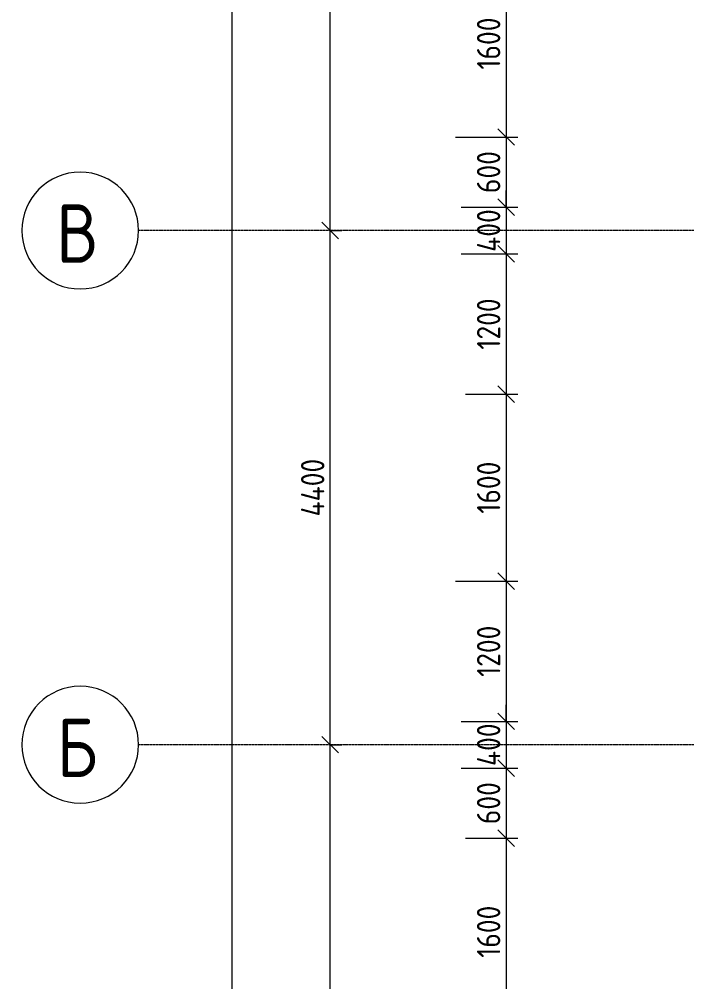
# Model space of a CAD drawing. Header units: millimetres. Extents: x -56773 to 323062, y -262288 to 76460.
# Drawn here: x -24978 to -19262, y -51888 to -43652 of the extents above; entities that cross this region are included whole.
import ezdxf

# ---------------------------------------------------------------- set-up
doc = ezdxf.new("R2010")
doc.units = ezdxf.units.MM
doc.linetypes.add('ADSK_Линия сетки', pattern=[25, 20, -2.5, 0, -2.5])
doc.layers.add('Оси', color=7, linetype='Continuous', lineweight=9)
doc.layers.add('Размеры', color=7, linetype='Continuous', lineweight=9)
doc.styles.add('GOST Common', font='', dxfattribs={"width": 0.9, "height": 500})
doc.styles.add('GOST Common_3', font='', dxfattribs={"width": 0.9, "height": 200})
doc.styles.get('GOST Common').set_extended_font_data('GOST Common')
doc.styles.get('GOST Common_3').set_extended_font_data('GOST Common')
doc.dimstyles.new('ADSK_Основной_2_0', dxfattribs={"dimscale": 304.8, "dimtxt": 201.142999, "dimasz": 0.463911, "dimexe": 0.328084, "dimexo": 0.328084, "dimgap": 0.164042, "dimtad": 1, "dimdec": 3, "dimrnd": 0.001, "dimdsep": 46, "dimtxsty": 'GOST Common_3', "dimblk1": 'OBLIQUE', "dimblk2": 'OBLIQUE', "dimsah": 1, "dimcen": 0.09, "dimdle": 0.328084, "dimazin": 2, "dimtfac": 1, "dimtdec": 4, "dimtix": 1, "dimtmove": 0, "dimatfit": 3, "dimfxl": 1, "dimtvp": 1, "dimtolj": 1, "dimtzin": 0, "dimlwd": 20, "dimlwe": 20, "dimarcsym": 2})

# ---------------------------------------------------------------- blocks, each defined once
blk = doc.blocks.new('Ось сетки - Круг_Ø10 мм-8259-Кладочный план 1-го этажа')
at = {"layer": 'Оси', "lineweight": 20}
for start, end in [(360, 180), (180, 360)]:
    blk.add_arc((0, 0), 5, start, end, dxfattribs=at)
blk = doc.blocks.new('_Oblique')
at = {"color": 0, "linetype": 'ByBlock', "lineweight": -2}
blk.add_line((-0.5, -0.5), (0.5, 0.5), dxfattribs=at)
blk = doc.blocks.new('*D4368')
at = {"layer": 'Defpoints', "color": 0, "transparency": 16777216}
for p in [(-22415.4, -49859.7), (-22315.4, -49859.7), (-22415.4, -55859.7)]:
    blk.add_point(p, dxfattribs=at)
at = {"layer": 'Размеры', "color": 0, "lineweight": 20, "transparency": 16777216}
for p, q in [((-22315.4, -55959.7), (-22315.4, -49759.7)), ((-22315.4, -49859.7), (-22215.4, -49859.7)), ((-22315.4, -55859.7), (-22215.4, -55859.7))]:
    blk.add_line(p, q, dxfattribs=at)
at = {"layer": 'Размеры', "color": 0, "lineweight": 20, "transparency": 16777216, "xscale": 141.4, "yscale": 141.4, "zscale": 141.4}
for p, rotation in [((-22315.4, -49859.7), 90), ((-22315.4, -55859.7), 270)]:
    blk.add_blockref('_Oblique', p, dxfattribs=dict(at, rotation=rotation))
at = {"layer": 'Размеры', "color": 0, "lineweight": 9, "transparency": 16777216, "insert": (-22465.4, -52859.7), "char_height": 200, "width": 605.475, "attachment_point": 5, "rotation": 90, "style": 'GOST Common_3'}
blk.add_mtext('\\A1;6000', dxfattribs=at)
blk = doc.blocks.new('*D4369')
at = {"layer": 'Defpoints', "color": 0, "transparency": 16777216}
for p in [(-22415.4, -45459.7), (-22315.4, -45459.7), (-22415.4, -49859.7)]:
    blk.add_point(p, dxfattribs=at)
at = {"layer": 'Размеры', "color": 0, "lineweight": 20, "transparency": 16777216}
for p, q in [((-22315.4, -49959.7), (-22315.4, -45359.7)), ((-22315.4, -45459.7), (-22215.4, -45459.7)), ((-22315.4, -49859.7), (-22215.4, -49859.7))]:
    blk.add_line(p, q, dxfattribs=at)
at = {"layer": 'Размеры', "color": 0, "lineweight": 20, "transparency": 16777216, "xscale": 141.4, "yscale": 141.4, "zscale": 141.4}
for p, rotation in [((-22315.4, -45459.7), 90), ((-22315.4, -49859.7), 270)]:
    blk.add_blockref('_Oblique', p, dxfattribs=dict(at, rotation=rotation))
at = {"layer": 'Размеры', "color": 0, "lineweight": 9, "transparency": 16777216, "insert": (-22465.4, -47659.7), "char_height": 200, "width": 646.385, "attachment_point": 5, "rotation": 90, "style": 'GOST Common_3'}
blk.add_mtext('\\A1;4400', dxfattribs=at)
blk = doc.blocks.new('*D4370')
at = {"layer": 'Defpoints', "color": 0, "transparency": 16777216}
for p in [(-22415.4, -39459.7), (-22315.4, -39459.7), (-22415.4, -45459.7)]:
    blk.add_point(p, dxfattribs=at)
at = {"layer": 'Размеры', "color": 0, "lineweight": 20, "transparency": 16777216}
for p, q in [((-22315.4, -45559.7), (-22315.4, -39359.7)), ((-22315.4, -39459.7), (-22215.4, -39459.7)), ((-22315.4, -45459.7), (-22215.4, -45459.7))]:
    blk.add_line(p, q, dxfattribs=at)
at = {"layer": 'Размеры', "color": 0, "lineweight": 20, "transparency": 16777216, "xscale": 141.4, "yscale": 141.4, "zscale": 141.4}
for p, rotation in [((-22315.4, -39459.7), 90), ((-22315.4, -45459.7), 270)]:
    blk.add_blockref('_Oblique', p, dxfattribs=dict(at, rotation=rotation))
at = {"layer": 'Размеры', "color": 0, "lineweight": 9, "transparency": 16777216, "insert": (-22465.4, -42459.7), "char_height": 200, "width": 605.475, "attachment_point": 5, "rotation": 90, "style": 'GOST Common_3'}
blk.add_mtext('\\A1;6000', dxfattribs=at)
blk = doc.blocks.new('*D4374')
at = {"layer": 'Defpoints', "color": 0, "transparency": 16777216}
for p in [(-23255.4, -25059.7), (-23155.4, -25059.7), (-23255.4, -55859.7)]:
    blk.add_point(p, dxfattribs=at)
at = {"layer": 'Размеры', "color": 0, "lineweight": 20, "transparency": 16777216}
for p, q in [((-23155.4, -55959.7), (-23155.4, -24959.7)), ((-23155.4, -25059.7), (-23055.4, -25059.7)), ((-23155.4, -55859.7), (-23055.4, -55859.7))]:
    blk.add_line(p, q, dxfattribs=at)
at = {"layer": 'Размеры', "color": 0, "lineweight": 20, "transparency": 16777216, "xscale": 141.4, "yscale": 141.4, "zscale": 141.4}
for p, rotation in [((-23155.4, -25059.7), 90), ((-23155.4, -55859.7), 270)]:
    blk.add_blockref('_Oblique', p, dxfattribs=dict(at, rotation=rotation))
at = {"layer": 'Размеры', "color": 0, "lineweight": 9, "transparency": 16777216, "insert": (-23305.4, -40459.7), "char_height": 200, "width": 756.843, "attachment_point": 5, "rotation": 90, "style": 'GOST Common_3'}
blk.add_mtext('\\A1;30800', dxfattribs=at)
blk = doc.blocks.new('*D4283')
at = {"layer": 'Defpoints', "color": 0, "transparency": 16777216}
for p in [(-21341.7, -43059.7), (-21341.7, -44659.7), (-20808.8, -44659.7)]:
    blk.add_point(p, dxfattribs=at)
at = {"layer": 'Размеры', "color": 0, "lineweight": 20, "transparency": 16777216}
for p, q in [((-20808.8, -42959.7), (-20808.8, -44759.7)), ((-21241.7, -43059.7), (-20708.8, -43059.7)), ((-21241.7, -44659.7), (-20708.8, -44659.7))]:
    blk.add_line(p, q, dxfattribs=at)
at = {"layer": 'Размеры', "color": 0, "lineweight": 20, "transparency": 16777216, "xscale": 141.4, "yscale": 141.4, "zscale": 141.4}
for p, rotation in [((-20808.8, -43059.7), 90), ((-20808.8, -44659.7), 270)]:
    blk.add_blockref('_Oblique', p, dxfattribs=dict(at, rotation=rotation))
at = {"layer": 'Размеры', "color": 0, "lineweight": 9, "transparency": 16777216, "insert": (-20958.8, -43859.7), "char_height": 200, "width": 560.473, "attachment_point": 5, "rotation": 90, "style": 'GOST Common_3'}
blk.add_mtext('\\A1;1600', dxfattribs=at)
blk = doc.blocks.new('*D4284')
at = {"layer": 'Defpoints', "color": 0, "transparency": 16777216}
for p in [(-21341.7, -44659.7), (-21292.7, -45259.7), (-20808.8, -45259.7)]:
    blk.add_point(p, dxfattribs=at)
at = {"layer": 'Размеры', "color": 0, "lineweight": 20, "transparency": 16777216}
for p, q in [((-20808.8, -44559.7), (-20808.8, -45359.7)), ((-21241.7, -44659.7), (-20708.8, -44659.7)), ((-21192.7, -45259.7), (-20708.8, -45259.7))]:
    blk.add_line(p, q, dxfattribs=at)
at = {"layer": 'Размеры', "color": 0, "lineweight": 20, "transparency": 16777216, "xscale": 141.4, "yscale": 141.4, "zscale": 141.4}
for p, rotation in [((-20808.8, -44659.7), 90), ((-20808.8, -45259.7), 270)]:
    blk.add_blockref('_Oblique', p, dxfattribs=dict(at, rotation=rotation))
at = {"layer": 'Размеры', "color": 0, "lineweight": 9, "transparency": 16777216, "insert": (-20958.8, -44959.7), "char_height": 200, "width": 454.106, "attachment_point": 5, "rotation": 90, "style": 'GOST Common_3'}
blk.add_mtext('\\A1;600', dxfattribs=at)
blk = doc.blocks.new('*D4285')
at = {"layer": 'Defpoints', "color": 0, "transparency": 16777216}
for p in [(-21292.7, -45259.7), (-21292.7, -45659.7), (-20808.8, -45659.7)]:
    blk.add_point(p, dxfattribs=at)
at = {"layer": 'Размеры', "color": 0, "lineweight": 20, "transparency": 16777216}
for p, q in [((-20808.8, -45259.7), (-20808.8, -45118.3)), ((-21192.7, -45259.7), (-20708.8, -45259.7)), ((-20808.8, -45259.7), (-20808.8, -45659.7)), ((-21192.7, -45659.7), (-20708.8, -45659.7)), ((-20808.8, -45659.7), (-20808.8, -45801.1))]:
    blk.add_line(p, q, dxfattribs=at)
at = {"layer": 'Размеры', "color": 0, "lineweight": 20, "transparency": 16777216, "xscale": 141.4, "yscale": 141.4, "zscale": 141.4}
for p, rotation in [((-20808.8, -45259.7), 270), ((-20808.8, -45659.7), 90)]:
    blk.add_blockref('_Oblique', p, dxfattribs=dict(at, rotation=rotation))
at = {"layer": 'Размеры', "color": 0, "lineweight": 9, "transparency": 16777216, "insert": (-20958.8, -45459.7), "char_height": 200, "width": 474.561, "attachment_point": 5, "rotation": 90, "style": 'GOST Common_3'}
blk.add_mtext('\\A1;400', dxfattribs=at)
blk = doc.blocks.new('*D4286')
at = {"layer": 'Defpoints', "color": 0, "transparency": 16777216}
for p in [(-21292.7, -45659.7), (-21257.9, -46859.7), (-20808.8, -46859.7)]:
    blk.add_point(p, dxfattribs=at)
at = {"layer": 'Размеры', "color": 0, "lineweight": 20, "transparency": 16777216}
for p, q in [((-20808.8, -45559.7), (-20808.8, -46959.7)), ((-21192.7, -45659.7), (-20708.8, -45659.7)), ((-21157.9, -46859.7), (-20708.8, -46859.7))]:
    blk.add_line(p, q, dxfattribs=at)
at = {"layer": 'Размеры', "color": 0, "lineweight": 20, "transparency": 16777216, "xscale": 141.4, "yscale": 141.4, "zscale": 141.4}
for p, rotation in [((-20808.8, -45659.7), 90), ((-20808.8, -46859.7), 270)]:
    blk.add_blockref('_Oblique', p, dxfattribs=dict(at, rotation=rotation))
at = {"layer": 'Размеры', "color": 0, "lineweight": 9, "transparency": 16777216, "insert": (-20958.8, -46259.7), "char_height": 200, "width": 560.473, "attachment_point": 5, "rotation": 90, "style": 'GOST Common_3'}
blk.add_mtext('\\A1;1200', dxfattribs=at)
blk = doc.blocks.new('*D4287')
at = {"layer": 'Defpoints', "color": 0, "transparency": 16777216}
for p in [(-21257.9, -46859.7), (-21341.7, -48459.7), (-20808.8, -48459.7)]:
    blk.add_point(p, dxfattribs=at)
at = {"layer": 'Размеры', "color": 0, "lineweight": 20, "transparency": 16777216}
for p, q in [((-20808.8, -46759.7), (-20808.8, -48559.7)), ((-21157.9, -46859.7), (-20708.8, -46859.7)), ((-21241.7, -48459.7), (-20708.8, -48459.7))]:
    blk.add_line(p, q, dxfattribs=at)
at = {"layer": 'Размеры', "color": 0, "lineweight": 20, "transparency": 16777216, "xscale": 141.4, "yscale": 141.4, "zscale": 141.4}
for p, rotation in [((-20808.8, -46859.7), 90), ((-20808.8, -48459.7), 270)]:
    blk.add_blockref('_Oblique', p, dxfattribs=dict(at, rotation=rotation))
at = {"layer": 'Размеры', "color": 0, "lineweight": 9, "transparency": 16777216, "insert": (-20958.8, -47659.7), "char_height": 200, "width": 560.473, "attachment_point": 5, "rotation": 90, "style": 'GOST Common_3'}
blk.add_mtext('\\A1;1600', dxfattribs=at)
blk = doc.blocks.new('*D4288')
at = {"layer": 'Defpoints', "color": 0, "transparency": 16777216}
for p in [(-21341.7, -48459.7), (-21292.7, -49659.7), (-20808.8, -49659.7)]:
    blk.add_point(p, dxfattribs=at)
at = {"layer": 'Размеры', "color": 0, "lineweight": 20, "transparency": 16777216}
for p, q in [((-20808.8, -48359.7), (-20808.8, -49759.7)), ((-21241.7, -48459.7), (-20708.8, -48459.7)), ((-21192.7, -49659.7), (-20708.8, -49659.7))]:
    blk.add_line(p, q, dxfattribs=at)
at = {"layer": 'Размеры', "color": 0, "lineweight": 20, "transparency": 16777216, "xscale": 141.4, "yscale": 141.4, "zscale": 141.4}
for p, rotation in [((-20808.8, -48459.7), 90), ((-20808.8, -49659.7), 270)]:
    blk.add_blockref('_Oblique', p, dxfattribs=dict(at, rotation=rotation))
at = {"layer": 'Размеры', "color": 0, "lineweight": 9, "transparency": 16777216, "insert": (-20958.8, -49059.7), "char_height": 200, "width": 560.473, "attachment_point": 5, "rotation": 90, "style": 'GOST Common_3'}
blk.add_mtext('\\A1;1200', dxfattribs=at)
blk = doc.blocks.new('*D4289')
at = {"layer": 'Defpoints', "color": 0, "transparency": 16777216}
for p in [(-21292.7, -49659.7), (-21292.7, -50059.7), (-20808.8, -50059.7)]:
    blk.add_point(p, dxfattribs=at)
at = {"layer": 'Размеры', "color": 0, "lineweight": 20, "transparency": 16777216}
for p, q in [((-20808.8, -49659.7), (-20808.8, -49518.3)), ((-21192.7, -49659.7), (-20708.8, -49659.7)), ((-20808.8, -49659.7), (-20808.8, -50059.7)), ((-21192.7, -50059.7), (-20708.8, -50059.7)), ((-20808.8, -50059.7), (-20808.8, -50201.1))]:
    blk.add_line(p, q, dxfattribs=at)
at = {"layer": 'Размеры', "color": 0, "lineweight": 20, "transparency": 16777216, "xscale": 141.4, "yscale": 141.4, "zscale": 141.4}
for p, rotation in [((-20808.8, -49659.7), 270), ((-20808.8, -50059.7), 90)]:
    blk.add_blockref('_Oblique', p, dxfattribs=dict(at, rotation=rotation))
at = {"layer": 'Размеры', "color": 0, "lineweight": 9, "transparency": 16777216, "insert": (-20958.8, -49859.7), "char_height": 200, "width": 474.561, "attachment_point": 5, "rotation": 90, "style": 'GOST Common_3'}
blk.add_mtext('\\A1;400', dxfattribs=at)
blk = doc.blocks.new('*D4290')
at = {"layer": 'Defpoints', "color": 0, "transparency": 16777216}
for p in [(-21292.7, -50059.7), (-21257.9, -50659.7), (-20808.8, -50659.7)]:
    blk.add_point(p, dxfattribs=at)
at = {"layer": 'Размеры', "color": 0, "lineweight": 20, "transparency": 16777216}
for p, q in [((-20808.8, -49959.7), (-20808.8, -50759.7)), ((-21192.7, -50059.7), (-20708.8, -50059.7)), ((-21157.9, -50659.7), (-20708.8, -50659.7))]:
    blk.add_line(p, q, dxfattribs=at)
at = {"layer": 'Размеры', "color": 0, "lineweight": 20, "transparency": 16777216, "xscale": 141.4, "yscale": 141.4, "zscale": 141.4}
for p, rotation in [((-20808.8, -50059.7), 90), ((-20808.8, -50659.7), 270)]:
    blk.add_blockref('_Oblique', p, dxfattribs=dict(at, rotation=rotation))
at = {"layer": 'Размеры', "color": 0, "lineweight": 9, "transparency": 16777216, "insert": (-20958.8, -50359.7), "char_height": 200, "width": 454.106, "attachment_point": 5, "rotation": 90, "style": 'GOST Common_3'}
blk.add_mtext('\\A1;600', dxfattribs=at)
blk = doc.blocks.new('*D4291')
at = {"layer": 'Defpoints', "color": 0, "transparency": 16777216}
for p in [(-21257.9, -50659.7), (-21257.9, -52259.7), (-20808.8, -52259.7)]:
    blk.add_point(p, dxfattribs=at)
at = {"layer": 'Размеры', "color": 0, "lineweight": 20, "transparency": 16777216}
for p, q in [((-20808.8, -50559.7), (-20808.8, -52359.7)), ((-21157.9, -50659.7), (-20708.8, -50659.7)), ((-21157.9, -52259.7), (-20708.8, -52259.7))]:
    blk.add_line(p, q, dxfattribs=at)
at = {"layer": 'Размеры', "color": 0, "lineweight": 20, "transparency": 16777216, "xscale": 141.4, "yscale": 141.4, "zscale": 141.4}
for p, rotation in [((-20808.8, -50659.7), 90), ((-20808.8, -52259.7), 270)]:
    blk.add_blockref('_Oblique', p, dxfattribs=dict(at, rotation=rotation))
at = {"layer": 'Размеры', "color": 0, "lineweight": 9, "transparency": 16777216, "insert": (-20958.8, -51459.7), "char_height": 200, "width": 560.473, "attachment_point": 5, "rotation": 90, "style": 'GOST Common_3'}
blk.add_mtext('\\A1;1600', dxfattribs=at)

msp = doc.modelspace()

# ---------------------------------------------------------------- linework, layer by layer
at = {"layer": 'Оси', "linetype": 'ADSK_Линия сетки', "lineweight": 5}
for p, q in [((63681.4538, -45459.6624), (-23956.1623, -45459.6624)), ((63681.4538, -49859.6624), (-23956.1623, -49859.6624))]:
    msp.add_line(p, q, dxfattribs=at)

# ---------------------------------------------------------------- block references
at = {"layer": 'Оси', "lineweight": 20, "xscale": 99.99999999999993, "yscale": 99.99999999999993, "zscale": 99.99999999999993, "rotation": 89.9999999999998}
for p in [(-24456.1623, -45459.6624), (-24456.1623, -49859.6624)]:
    msp.add_blockref('Ось сетки - Круг_Ø10 мм-8259-Кладочный план 1-го этажа', p, dxfattribs=at)

# ---------------------------------------------------------------- texts
at = {"layer": 'Оси', "char_height": 500, "attachment_point": 1, "style": 'GOST Common'}
for s, insert, width in [('\\fGOST Common|b0|i0|c204|p34|;\\W.9;В', (-24661.4394, -45235.1035), 447.341625), ('\\fGOST Common|b0|i0|c204|p34|;\\W.9;Б', (-24658.2894, -49635.1035), 440.126437)]:
    msp.add_mtext(s, dxfattribs=dict(at, insert=insert, width=width))

# ---------------------------------------------------------------- dimensions: what is measured, and where the dimension line sits
at = {"layer": 'Размеры', "lineweight": 9}
for base, p1, p2, override, picture, middle in [((-23155.3885, -25059.6624), (-23255.3734, -55859.6624), (-23255.3734, -25059.6624), {"dimpost": '<>', "dimfxl": 30800}, '*D4374', (-23305.3885, -40459.6624)), ((-22315.3885, -39459.6624), (-22415.3734, -45459.6624), (-22415.3734, -39459.6624), {"dimpost": '<>', "dimfxl": 6000}, '*D4370', (-22465.3885, -42459.6624)), ((-20808.7681, -44659.6624), (-21341.6603, -43059.6624), (-21341.6603, -44659.6624), {"dimpost": '<>', "dimfxl": 1600}, '*D4283', (-20958.7681, -43859.6624)), ((-20808.7681, -45259.6624), (-21341.6603, -44659.6624), (-21292.6603, -45259.6624), {"dimpost": '<>', "dimfxl": 601.997508}, '*D4284', (-20958.7681, -44959.6624)), ((-20808.7681, -45659.6624), (-21292.6603, -45259.6624), (-21292.6603, -45659.6624), {"dimpost": '<>', "dimfxl": 400}, '*D4285', (-20958.7681, -45459.6624)), ((-22315.3885, -45459.6624), (-22415.3734, -49859.6624), (-22415.3734, -45459.6624), {"dimpost": '<>', "dimfxl": 4400}, '*D4369', (-22465.3885, -47659.6624)), ((-20808.7681, -46859.6624), (-21292.6603, -45659.6624), (-21257.9149, -46859.6624), {"dimpost": '<>', "dimfxl": 1200.502914}, '*D4286', (-20958.7681, -46259.6624)), ((-20808.7681, -48459.6624), (-21257.9149, -46859.6624), (-21341.6603, -48459.6624), {"dimpost": '<>', "dimfxl": 1602.190157}, '*D4287', (-20958.7681, -47659.6624)), ((-20808.7681, -49659.6624), (-21341.6603, -48459.6624), (-21292.6603, -49659.6624), {"dimpost": '<>', "dimfxl": 1201}, '*D4288', (-20958.7681, -49059.6624)), ((-20808.7681, -50059.6624), (-21292.6603, -49659.6624), (-21292.6603, -50059.6624), {"dimpost": '<>', "dimfxl": 400}, '*D4289', (-20958.7681, -49859.6624)), ((-22315.3885, -49859.6624), (-22415.3734, -55859.6624), (-22415.3734, -49859.6624), {"dimpost": '<>', "dimfxl": 6000}, '*D4368', (-22465.3885, -52859.6624)), ((-20808.7681, -50659.6624), (-21292.6603, -50059.6624), (-21257.9149, -50659.6624), {"dimpost": '<>', "dimfxl": 601.005196}, '*D4290', (-20958.7681, -50359.6624)), ((-20808.7681, -52259.6624), (-21257.9149, -50659.6624), (-21257.9149, -52259.6624), {"dimpost": '<>', "dimfxl": 1600}, '*D4291', (-20958.7681, -51459.6624))]:
    dim = msp.add_linear_dim(base=base, p1=p1, p2=p2, angle=90, dimstyle='ADSK_Основной_2_0', override=override, dxfattribs=at)
    dim.commit()
    dim.dimension.update_dxf_attribs({"geometry": picture, "text_midpoint": middle})

doc.saveas('drawing.dxf')
